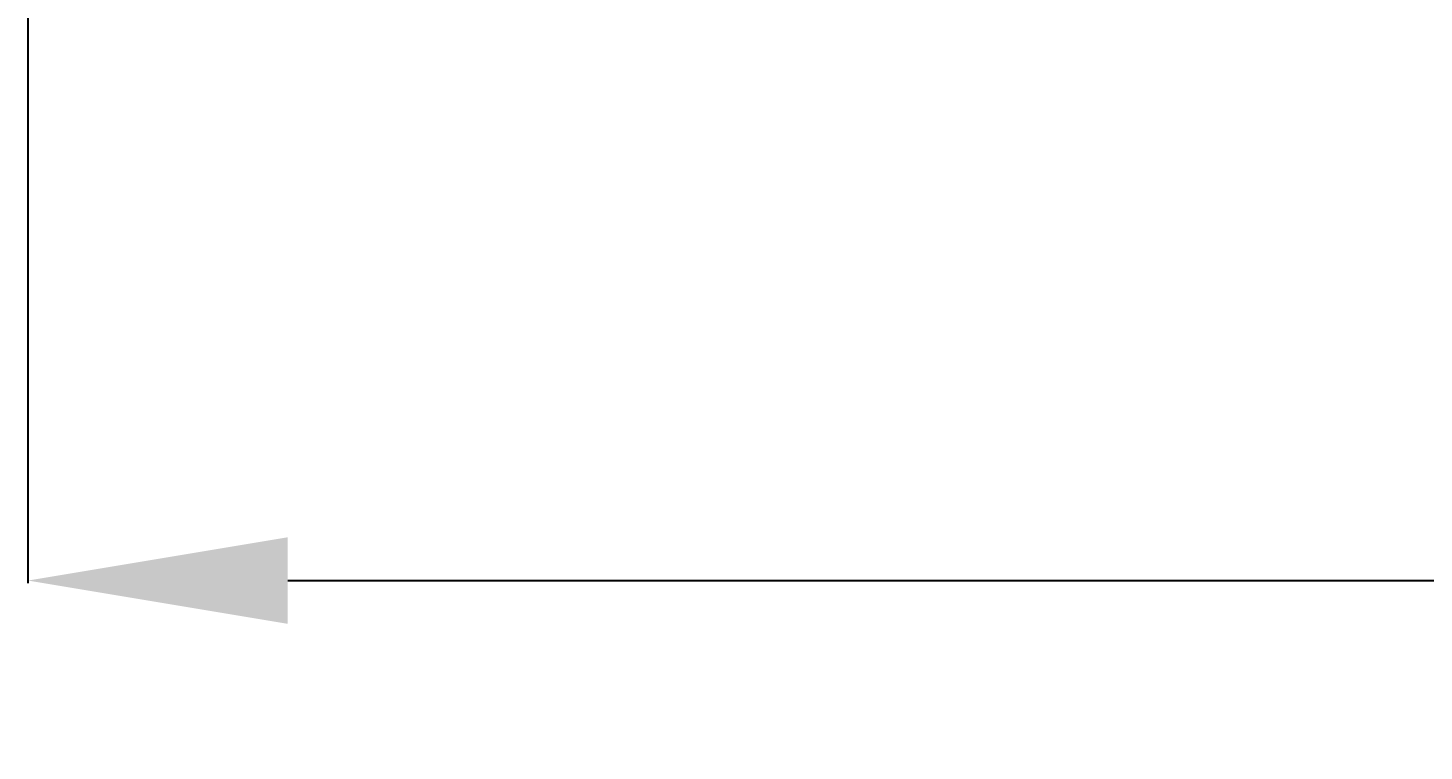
# Model space of a CAD drawing. Header units: millimetres. Extents: x 2433 to 4809, y -10272 to -6912.
# Drawn here: x 3059.2 to 3155.9, y -8083.9 to -8033.8 of the extents above; entities that cross this region are included whole.
import ezdxf

# ---------------------------------------------------------------- set-up
doc = ezdxf.new("R2010")
doc.units = ezdxf.units.MM
doc.layers.add('DIM', color=3, linetype='Continuous', lineweight=13)
doc.styles.add('ARIAL', font='arial.ttf')
doc.dimstyles.get("Standard").update_dxf_attribs({"dimtxt": 15, "dimasz": 15, "dimexe": 0.18, "dimexo": 0.0625, "dimgap": 4, "dimtad": 0, "dimtih": 1, "dimtoh": 1, "dimdec": 1, "dimdsep": 46, "dimtxsty": 'ARIAL', "dimcen": 0, "dimclrd": 3, "dimclre": 3, "dimclrt": 3, "dimadec": 0, "dimazin": 0, "dimtfac": 1, "dimtdec": 1, "dimtofl": 0, "dimtmove": 0, "dimatfit": 3, "dimfxl": 1, "dimtolj": 1, "dimtzin": 0, "dimarcsym": 0})

# ---------------------------------------------------------------- blocks, each defined once
blk = doc.blocks.new('*D42')
at = {"layer": 'Defpoints', "color": 0, "transparency": 16777216}
for p in [(3059.213, -8001.692), (3328.879, -8001.779), (3328.879, -8072.058)]:
    blk.add_point(p, dxfattribs=at)
at = {"layer": 'DIM', "color": 3, "lineweight": -2, "transparency": 16777216}
for p, q in [((3059.213, -8001.755), (3059.213, -8072.238)), ((3328.879, -8001.842), (3328.879, -8072.238)), ((3077.213, -8072.058), (3310.879, -8072.058)), ((3328.879, -8072.058), (3357.395, -8072.058))]:
    blk.add_line(p, q, dxfattribs=at)
at = {"layer": 'DIM', "color": 3, "transparency": 16777216}
for points in [[(3077.213, -8069.058), (3077.213, -8075.058), (3059.213, -8072.058)], [(3310.879, -8069.058), (3310.879, -8075.058), (3328.879, -8072.058)]]:
    blk.add_solid(points, dxfattribs=at)
at = {"layer": 'DIM', "color": 3, "transparency": 16777216, "insert": (3382.403, -8072.058), "char_height": 18, "attachment_point": 5, "style": 'ARIAL'}
blk.add_mtext('\\A1;270', dxfattribs=at)

msp = doc.modelspace()

# ---------------------------------------------------------------- dimensions: what is measured, and where the dimension line sits
at = {"layer": 'DIM', "color": 3}
dim = msp.add_linear_dim(base=(3328.879, -8072.058), p1=(3059.213, -8001.692), p2=(3328.879, -8001.779), text='270', dimstyle='Standard', override={"dimtxt": 18, "dimasz": 18, "dimgap": 5}, dxfattribs=at)
dim.commit()
dim.dimension.update_dxf_attribs({"geometry": '*D42', "text_midpoint": (3382.403, -8072.058), "dimtype": 160})

doc.saveas('drawing.dxf')
